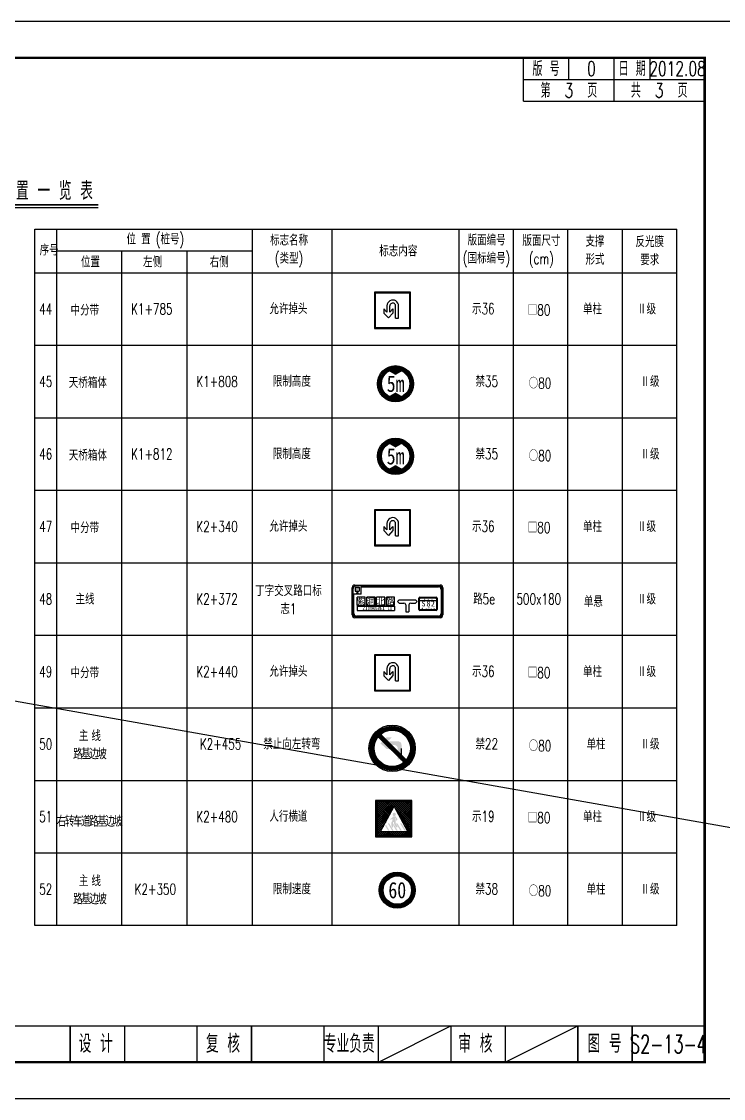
# Model space of a CAD drawing. Extents: x 9922 to 15217, y 1175 to 2938.
# Drawn here: x 14238.8 to 14432.4, y 2641.1 to 2938.1 of the extents above; entities that cross this region are included whole.
import ezdxf
from ezdxf.enums import TextEntityAlignment as Align

# ---------------------------------------------------------------- set-up
doc = ezdxf.new("R2010")
doc.units = 0
doc.header["$LTSCALE"] = 5
doc.layers.get('0').update_dxf_attribs({"linetype": 'CONTINUOUS'})
for name, color, linetype in [('2', 7, 'CONTINUOUS'), ('J-交通标志', 4, 'CONTINUOUS'), ('交通标志', 7, 'CONTINUOUS'), ('内框', 4, 'CONTINUOUS'), ('图框', 7, 'CONTINUOUS'), ('尺寸标注', 4, 'CONTINUOUS'), ('文字字符', 7, 'CONTINUOUS'), ('文字框', 8, 'CONTINUOUS'), ('文字表格', 7, 'CONTINUOUS'), ('标志', 4, 'CONTINUOUS'), ('标志牌', 7, 'CONTINUOUS'), ('汉字', 7, 'CONTINUOUS'), ('表格线', 7, 'CONTINUOUS')]:
    doc.layers.add(name, color=color, linetype=linetype)
doc.styles.add('ht', font='SIMHEI.TTF', dxfattribs={"width": 0.4})
doc.styles.get("Standard").update_dxf_attribs({"font": 'simplex1.shx', "width": 0.7, "bigfont": 'hztxt.shx'})
doc.styles.add('黑体', font='SIMHEI.TTF')

# ---------------------------------------------------------------- blocks, each defined once
blk = doc.blocks.new('diaotou')
at = {"layer": '文字字符'}
for p, q in [((-6.101562972147349, 24.90228167977193), (-6.101562972147349, 17.82942264034591)), ((-2.883151917896157, 17.87007201178039), (-2.883020566384857, 24.73968419403582)), ((3.457640832747074, 11.20370070532681), (3.457640832747074, 25.02422381270617)), ((6.711840400606434, 11.20370070532681), (6.711840400606434, 24.94293105120596)), ((-9.396435579184526, 21.40650153149227), (-9.396435579184526, 16.85385567003368)), ((-9.396435579184526, 21.40650153149227), (-6.101562972147349, 17.82942264034591)), ((-4.385568606024663, 11.56953308549828), (-9.396435579184526, 16.85385567003368)), ((0.4068361635759175, 16.89450504146771), (-4.385568606024663, 11.56953308549828)), ((-2.883151917896157, 17.87007201178039), (0.4068361635759175, 21.3658521600596)), ((0.4068361635759175, 21.3658521600596), (0.4068361635759175, 16.89450504146771)), ((3.457640832747074, 11.20370070532681), (6.711840400606434, 11.20370070532681))]:
    blk.add_line(p, q, dxfattribs=at)
for points in [[(19.99906267695451, 0), (19.99906267695451, 39.99812535390538), (-19.99906267694996, 39.99812535390538), (-19.99906267695451, 0)], [(18.97822048214357, 1.020842194810484), (18.97822048214357, 38.97728315909444), (-18.97822048213811, 38.97728315909444), (-18.97822048214357, 1.020842194810484)]]:
    blk.add_lwpolyline(points, close=True, dxfattribs=at)
for centre, radius, start, end in [((0.3055199071354764, 24.80244759557445), 6.407860631003816, 358.7437688651758, 179.1072990752227), ((0.2969057422292281, 24.66812610764009), 3.180731344825718, 353.571994391551, 178.7108869535317)]:
    blk.add_arc(centre, radius, start, end, dxfattribs=at)
blk = doc.blocks.new('shi19')
at = {"layer": '交通标志', "linetype": 'Continuous'}
h = blk.add_hatch(dxfattribs=at)
h.set_pattern_fill('ANSI37', color=256, scale=0.5, style=0)
h.set_pattern_definition([(45, (-464.1133328384785, -103.8755469416377), (-1.122532015133644, 1.122532015133644), []), (135, (-464.1133328384785, -103.8755469416377), (-1.122532015133644, -1.122532015133644), [])])
h.paths.add_polyline_path([(18.97822048214357, 38.97728315909467), (-18.97822048213857, 38.97728315909467), (-18.97822048214312, 1.020842194810484), (18.97822048214357, 1.020842194810484)])
h.paths.add_polyline_path([(15.71383639329088, 5.766368364998926), (-14.54242162388982, 5.766368364998926), (0.5857073847028015, 33.80975351966072)], flags=16)
at = {"layer": '交通标志'}
h = blk.add_hatch(color=256, dxfattribs=at)
h.paths.add_polyline_path([(1.836160501565246, 20.58847870483419, -0.4929227476637501), (1.970290873061458, 20.72228760606663), (2.076939894310271, 20.70815568318653), (2.565357937280169, 19.65339855968773, -0.1007238254279254), (2.620330432586343, 19.4216393705567), (2.650627326235735, 18.47878398035505, 0.1621942034199534), (2.729085324383959, 18.2662980491416), (2.917776557093475, 18.03070313103467, 0.2611518920554956), (3.242580254878703, 17.89923486465091), (3.438166909673782, 17.9240673532961, 0.35844712940653), (3.75052865860016, 18.25525882577881), (3.854769752700122, 19.79067400703184, 0.1784310688526201), (3.738487268062272, 20.18704883763553), (2.019416219258346, 22.50316504891566, 0.1303412639691616), (1.398851494511746, 22.82442671915737, -0.1474758329713976), (-0.2449055131301066, 22.7158494045741), (-1.005172878271878, 22.14060206110503, 0.1588489739255415), (-1.259309431122347, 21.87153053280258), (-1.819096085305318, 20.93264045835826, -0.1462839377959379), (-2.171938827732447, 20.60874323338362), (-3.633570590722229, 19.89882409858114, 0.3964178702814232), (-3.866537863552367, 19.28699716020742), (-3.833565949894364, 19.20701330296993, 0.3898489240704199), (-3.393973236076363, 19.00202382668726), (-1.518296157605619, 19.59688344368328, -0.5300803261006457), (-1.363058288668526, 19.47446749865799), (-1.520033350949234, 17.29129642582734), (-2.448077846672277, 16.15362310387877, 0.1795943290689394), (-2.582305130872101, 15.76029078523948), (-2.445591681188034, 11.11301811325507, 0.2405856666618067), (-1.87969461451712, 10.20551501979776), (-1.447840810921662, 10.16087599677053, 0.280271727344787), (-0.9266248319381702, 11.02374006725108), (-0.9828879812566811, 15.35987785855946, -0.2217645267545478), (-0.7773982108642485, 15.82108423645764), (-0.2336614915052451, 16.29336565716017, -0.6223048171974646), (0.1614403888488596, 16.12718822703732), (0.2178513996623224, 15.17775841386697, 0.1080223328076682), (3.096637760671911, 10.26803993859335, 0.6574011639271888), (4.18131077529506, 11.30651557454826), (2.32831318465287, 14.55735705358961), (1.966744950212615, 15.59583268953907), (2.116227892622192, 18.38468563441006, 0.03699299083988415), (2.111342444553429, 18.47279730840205)])
h.paths.add_polyline_path([(2.378527601272253, 24.76162825737788, 1), (-1.321315143964057, 24.76162825737788, 1)])
h.paths.add_polyline_path([(-5.007378462159977, 14.85796889627704), (-6.575757193841127, 14.85796889627704), (-1.871749774793898, 6.962154756787413), (-0.3033710431127474, 6.962154756787413)])
h.paths.add_polyline_path([(-8.666099587247118, 13.50086014377598), (-9.409385831457257, 12.11591825304708), (-6.338981526834687, 6.962154756787413), (-4.770602795148989, 6.962154756787413)])
h.paths.add_polyline_path([(-0.2949419936021513, 14.64194068297343), (-0.4028103783593906, 12.19976715933285), (2.701842291960929, 6.962154756787413), (4.270221023644353, 6.962154756787413)])
h.paths.add_polyline_path([(4.033438318497247, 14.85796889627659), (2.465059586811549, 14.85796889627704), (7.169067005858778, 6.962154756787413), (8.737445737544476, 6.962154756787413)])
h.paths.add_polyline_path([(8.607044461521582, 14.85796889627704), (7.038665729840432, 14.85796889627704), (11.74267314888584, 6.962154756787413), (13.31105188057154, 6.962154756787413)])
for p, q in [((-14.54242162388982, 5.766368364998925), (0.5857073847028005, 33.80975351966072)), ((15.71383639329088, 5.766368364998925), (0.5857073847028005, 33.80975351966072)), ((-14.54242162388982, 5.766368364998925), (15.71383639329088, 5.766368364998925))]:
    blk.add_line(p, q, dxfattribs=at)
for points in [[(19.99906267695405, 0), (19.99906267695405, 39.99812535390561), (-19.99906267694951, 39.99812535390538), (-19.99906267695405, 0)], [(18.97822048214357, 1.020842194810484), (18.97822048214357, 38.97728315909467), (-18.97822048213857, 38.97728315909467), (-18.97822048214312, 1.020842194810484)]]:
    blk.add_lwpolyline(points, close=True, dxfattribs=at)
blk = doc.blocks.new('xiansu')
at = {"layer": '2'}
h = blk.add_hatch(dxfattribs=at)
h.set_pattern_fill('SACNCR', color=0, scale=0.3165740969017776, angle=90, style=0)
h.set_pattern_definition([(135, (-762.3263884412981, -484.6773739296464), (-0.5330468384013991, -0.533046838401399), []), (135, (-762.3263884412981, -484.1443264652835), (-0.5330468384013991, -0.533046838401399), [0, -0.753842068247358])])
h.paths.add_polyline_path([(4182.541192484035, 712.10567746785, 1), (4220.370288563022, 712.10567746785, 1)])
h.paths.add_polyline_path([(4217.114236224997, 712.10567746785, -1), (4185.797244822062, 712.10567746785, -1)], flags=16)
at = {"layer": 'J-交通标志', "color": 0}
blk.add_circle((4201.356715766041, 712.0554861697174), 19.99989881883577, dxfattribs=at)
at = {"layer": '内框', "color": 0}
for radius in [18.91454803949361, 15.65849570146714]:
    blk.add_circle((4201.455740523529, 712.10567746785), radius, dxfattribs=at)
at = {"layer": '标志', "color": 0, "linetype": 'Continuous', "style": '黑体', "width": 0.8}
blk.add_text('60', height=18, dxfattribs=at).set_placement((4201.455740523529, 712.10567746785), align=Align.MIDDLE_CENTER)
blk = doc.blocks.new('xiangao1')
at = {"layer": '2'}
h = blk.add_hatch(dxfattribs=at)
h.set_pattern_fill('SACNCR', scale=0.0791435242254444, angle=90, style=0)
h.set_pattern_definition([(135, (2317.584698442243, -360.0879391594059), (-0.1332617096003498, -0.1332617096003497), []), (135, (2317.584698442243, -359.9546772933152), (-0.1332617096003498, -0.1332617096003497), [0, -0.1884605170618395])])
h.paths.add_polyline_path([(3553.801593673576, -60.8921763100318, 1), (3563.258867693323, -60.8921763100318, 1)])
h.paths.add_polyline_path([(3562.444854608817, -60.8921763100318, -1), (3554.615606758083, -60.8921763100318, -1)], flags=16)
at = {"layer": '标志', "linetype": 'Continuous'}
h = blk.add_hatch(color=7, dxfattribs=at)
edge = h.paths.add_edge_path()
edge.add_line((3558.505474494078, -58.47763066485902), (3556.696849184053, -57.43342035525257))
edge.add_arc((3558.53023068345, -60.89217631003118), 3.914623925366156, 62.501910019587, 117.92670436806691, ccw=False)
edge.add_line((3560.337687097813, -57.41980222488024), (3558.505474494078, -58.47763066485902))
h = blk.add_hatch(color=7, dxfattribs=at)
edge = h.paths.add_edge_path()
edge.add_line((3558.505474494078, -63.30672195520464), (3560.337687097813, -64.36455039518347))
edge.add_arc((3558.53023068345, -60.89217631003152), 3.914623925366981, 242.0732956319357, 297.4980899804042, ccw=False)
edge.add_line((3556.696849184052, -64.35093226481104), (3558.505474494078, -63.30672195520464))
at = {"layer": 'J-交通标志', "color": 7}
blk.add_circle((3558.505474494078, -60.90472413456496), 4.999974704708942, dxfattribs=at)
at = {"layer": '内框', "color": 7}
for radius in [4.728637009873403, 3.914623925366785]:
    blk.add_circle((3558.53023068345, -60.8921763100318), radius, dxfattribs=at)
at = {"layer": '尺寸标注', "color": 7, "linetype": 'Continuous'}
for centre, radius, start, end in [((3558.53023068345, -60.89217631003118), 3.914623925366156, 62.50191001960403, 117.9267043680608), ((3558.53023068345, -60.89217631003152), 3.914623925366981, 242.0732956319407, 297.4980899803952)]:
    blk.add_arc(centre, radius, start, end, dxfattribs=at)
at = {"layer": '标志', "color": 7, "linetype": 'Continuous', "style": '黑体', "width": 0.8}
blk.add_text('5m', height=4.5, dxfattribs=at).set_placement((3558.53023068345, -60.8921763100318), align=Align.MIDDLE_CENTER)
blk = doc.blocks.new('005')
at = {"layer": '交通标志', "linetype": 'Continuous'}
for p, q in [((9869.122944253804, 1117.185543114331), (9963.122944253806, 1117.185543114331)), ((9866.122944253806, 1084.185543114332), (9866.122944253804, 1114.185543114331)), ((9867.022944253804, 1085.085543114331), (9867.022944253804, 1113.285543114332)), ((9876.022944253804, 1107.285543114333), (9867.922944253805, 1107.285543114333)), ((9867.922944253805, 1085.985543114332), (9867.922944253805, 1107.285543114333)), ((9962.222944253806, 1116.285543114332), (9870.022944253804, 1116.285543114332)), ((9871.737230222225, 1110.088497739512), (9870.723337477342, 1107.507642350208)), ((9870.723337477342, 1107.507642350208), (9871.737230222225, 1108.003584560563)), ((9871.737230222225, 1110.088497739512), (9872.751122967107, 1107.507642350208)), ((9871.737230222225, 1108.003584560563), (9872.751122967107, 1107.507642350208)), ((9876.022944253804, 1115.385543114331), (9961.322944253807, 1115.385543114331)), ((9876.022944253804, 1107.285543114333), (9876.022944253804, 1115.385543114331)), ((9964.322944253807, 1112.385543114331), (9964.322944253805, 1085.985543114331)), ((9965.222944253806, 1113.285543114332), (9965.222944253806, 1085.085543114331)), ((9966.122944253806, 1114.185543114331), (9966.122944253808, 1084.185543114331)), ((9917.922944253805, 1100.985543114331), (9916.122944253806, 1099.185543114331)), ((9917.922944253805, 1097.385543114331), (9916.122944253806, 1099.185543114331)), ((9917.922944253805, 1097.385543114331), (9923.122944253804, 1097.385543114331)), ((9925.122944253804, 1095.385543114332), (9925.122944253806, 1087.485543114331)), ((9928.722944253806, 1095.385543114332), (9928.722944253806, 1087.485543114332)), ((9928.722944253806, 1095.385543114332), (9928.722944253806, 1087.485543114332)), ((9930.722944253808, 1097.385543114332), (9935.922944253809, 1097.385543114332)), ((9935.922944253807, 1100.98554311433), (9937.722944253808, 1099.18554311433)), ((9935.922944253807, 1097.38554311433), (9937.722944253808, 1099.18554311433)), ((9939.822944253807, 1090.085543114332), (9939.822944253807, 1102.685543114331)), ((9940.422944253807, 1090.685543114331), (9940.422944253807, 1102.085543114332)), ((9940.422944253805, 1100.085543114331), (9959.222944253806, 1100.085543114332)), ((9940.822944253807, 1103.685543114331), (9958.822944253807, 1103.685543114331)), ((9941.422944253807, 1103.085543114331), (9958.222944253806, 1103.085543114332)), ((9959.222944253806, 1102.085543114332), (9959.222944253806, 1090.685543114331)), ((9959.822944253807, 1102.685543114331), (9959.822944253807, 1090.085543114332)), ((9963.122944253808, 1081.185543114331), (9869.122944253806, 1081.185543114332)), ((9962.222944253806, 1082.085543114331), (9870.022944253804, 1082.085543114331)), ((9961.322944253805, 1082.985543114331), (9870.922944253805, 1082.985543114333)), ((9925.122944253806, 1087.485543114331), (9928.722944253806, 1087.485543114332)), ((9958.822944253807, 1089.085543114332), (9940.822944253807, 1089.085543114332)), ((9958.222944253806, 1089.685543114332), (9941.422944253807, 1089.685543114331))]:
    blk.add_line(p, q, dxfattribs=at)
for centre, radius, start, end in [((9869.122944253804, 1114.185543114331), 3, 90, 180), ((9963.122944253806, 1114.185543114331), 3, 0, 90), ((9870.022944253804, 1113.285543114332), 3, 90, 180), ((9961.322944253807, 1112.385543114331), 3, 0, 90), ((9962.222944253806, 1113.285543114332), 3, 0, 90), ((9940.822944253807, 1102.685543114331), 1, 90, 180), ((9941.422944253807, 1102.085543114332), 1, 90, 180), ((9958.222944253806, 1102.085543114332), 1, 0, 90), ((9958.822944253807, 1102.685543114331), 1, 0, 90), ((9869.122944253806, 1084.185543114332), 3, 180, 270), ((9870.022944253804, 1085.085543114331), 3, 180, 270), ((9870.922944253805, 1085.985543114332), 3, 180, 270), ((9940.822944253807, 1090.085543114332), 1, 180, 270), ((9941.422944253807, 1090.685543114331), 1, 180, 270), ((9958.222944253806, 1090.685543114331), 1, 270, 0), ((9958.822944253807, 1090.085543114332), 1, 270, 0), ((9961.322944253805, 1085.985543114332), 3, 270, 0), ((9962.222944253806, 1085.085543114331), 3, 270, 0), ((9963.122944253808, 1084.185543114332), 3, 270, 0)]:
    blk.add_arc(centre, radius, start, end, dxfattribs=at)
at = {"layer": '图框', "linetype": 'Continuous'}
blk.add_line((9917.922944253805, 1100.985543114331), (9935.922944253807, 1100.98554311433), dxfattribs=at)
for centre, start, end in [((9923.122944253804, 1095.385543114331), 1.302755197527456e-11, 90), ((9930.722944253808, 1095.385543114332), 90, 180)]:
    blk.add_arc(centre, 2, start, end, dxfattribs=at)
at = {"layer": '文字框', "linetype": 'Continuous'}
for p, q in [((9869.487230222225, 1115.011612350964), (9869.487230222225, 1110.511612350964)), ((9869.487230222225, 1115.011612350964), (9873.987230222225, 1115.011612350964)), ((9869.487230222225, 1110.511612350964), (9873.987230222225, 1110.511612350964)), ((9873.987230222225, 1115.011612350964), (9873.987230222225, 1110.511612350964)), ((9871.522944253804, 1094.685543114331), (9871.522944253804, 1103.685543114331)), ((9880.522944253804, 1103.685543114331), (9871.522944253804, 1103.685543114331)), ((9880.522944253804, 1094.685543114331), (9871.522944253804, 1094.685543114331)), ((9871.522944253804, 1093.785543114331), (9871.522944253804, 1089.285543114331)), ((9871.522944253804, 1093.785543114331), (9912.922944253802, 1093.785543114331)), ((9880.522944253804, 1094.685543114331), (9880.522944253804, 1103.685543114331)), ((9882.322944253803, 1094.685543114331), (9882.322944253803, 1103.685543114331)), ((9891.322944253803, 1103.685543114331), (9882.322944253803, 1103.685543114331)), ((9891.322944253803, 1094.685543114331), (9882.322944253803, 1094.685543114331)), ((9891.322944253803, 1094.685543114331), (9891.322944253803, 1103.685543114331)), ((9902.122944253804, 1103.685543114331), (9893.122944253804, 1103.685543114331)), ((9893.122944253804, 1094.685543114331), (9893.122944253804, 1103.685543114331)), ((9902.122944253804, 1094.685543114331), (9893.122944253804, 1094.68554311433)), ((9902.122944253804, 1094.685543114331), (9902.122944253804, 1103.685543114331)), ((9912.922944253805, 1103.685543114329), (9903.922944253805, 1103.685543114331)), ((9903.922944253805, 1094.685543114331), (9903.922944253805, 1103.685543114331)), ((9912.922944253805, 1094.68554311433), (9903.922944253805, 1094.685543114331)), ((9912.922944253805, 1094.685543114331), (9912.922944253805, 1103.685543114331)), ((9912.922944253802, 1093.785543114331), (9912.922944253802, 1089.285543114331)), ((9871.522944253804, 1089.285543114331), (9912.922944253802, 1089.285543114332))]:
    blk.add_line(p, q, dxfattribs=at)
at = {"layer": '汉字', "linetype": 'Continuous', "style": 'ht'}
for s, height, p in [('北', 3.4, (9869.239204862797, 1111.018347004937)), ('紫', 6.6, (9871.246701674161, 1095.801191762836)), ('ZIDONGBEI LU', 3.5, (9877.584334910864, 1089.786247766679)), ('洞', 6.6, (9882.04670167416, 1095.801191762836)), ('北', 6.6, (9892.84670167416, 1095.801191762836)), ('路', 6.6, (9903.64670167416, 1095.801191762836)), ('S', 6, (9942.617451501168, 1093.641003441164)), ('粤', 1.4, (9945.120171616958, 1100.64492760591)), ('8', 6, (9948.032156204883, 1093.551555601065)), ('高', 1.4, (9949.070330248303, 1100.726134062565)), ('速', 1.4, (9952.969206602624, 1100.704761775036)), ('2', 6, (9952.900122873507, 1093.551555601065)), ('佛', 1.4, (9942.27968326387, 1090.601723707965)), ('山', 1.4, (9944.665296050449, 1090.601723707965)), ('一', 1.4, (9947.049548011602, 1090.601723707965)), ('环', 1.4, (9949.712340095635, 1090.601723707965)), ('高', 1.4, (9952.426953882989, 1090.601723707965)), ('速', 1.4, (9955.169519760138, 1090.601723707965))]:
    blk.add_text(s, height=height, dxfattribs=at).set_placement(p)
blk = doc.blocks.new('jinzuozhuan')
at = {"layer": '2'}
h = blk.add_hatch(dxfattribs=at)
h.set_pattern_fill('SACNCR', scale=0.3165740969017776, angle=90, style=0)
h.set_pattern_definition([(135, (9762.044347690076, 304.7365978498399), (-0.5330468384013991, -0.533046838401399), []), (135, (9762.044347690076, 305.2696453142028), (-0.5330468384013991, -0.533046838401399), [0, -0.753842068247358])])
h.paths.add_polyline_path([(14706.91192861541, 1501.519649247336, 1), (14744.7410246944, 1501.519649247336, 1)])
h.paths.add_polyline_path([(14741.48497235637, 1501.519649247336, -1), (14710.16798095343, 1501.519649247336, -1)], flags=16)
h = blk.add_hatch(dxfattribs=at)
h.set_pattern_fill('SACNCR', scale=9, angle=90, style=0)
h.set_pattern_definition([(135, (12282.46444892947, 161.3888368298569), (-0.5966213466261495, -0.5966213466261494), []), (135, (12282.46444892947, 161.9854581788569), (-0.5966213466261495, -0.5966213466261494), [0, -0.84375])])
h.paths.add_polyline_path([(14737.90844545209, 1491.55900079371), (14715.86582820128, 1513.601618044522), (14713.74450785772, 1511.480297700962), (14735.78712510853, 1489.437680450151)])
at = {"layer": '2', "linetype": 'Continuous'}
h = blk.add_hatch(color=7, dxfattribs=at)
edge = h.paths.add_edge_path()
edge.add_arc((14730.83963303606, 1504.547888975882), 3, 0, 90)
edge.add_line((14730.83963303606, 1507.547888975882), (14728.94841493573, 1507.547888975882))
edge.add_line((14728.94841493573, 1507.547888975882), (14721.8755558963, 1507.547888975882))
edge.add_line((14721.8755558963, 1507.547888975882), (14725.45263478745, 1510.842761582919))
edge.add_line((14725.45263478745, 1510.842761582919), (14720.89998892599, 1510.842761582919))
edge.add_line((14720.89998892599, 1510.842761582919), (14715.61549951891, 1505.831876367589))
edge.add_line((14715.61549951891, 1505.831876367589), (14720.94063829742, 1501.039489840157))
edge.add_line((14720.94063829742, 1501.039489840157), (14725.41198541602, 1501.039489840157))
edge.add_line((14725.41198541602, 1501.039489840157), (14721.91620526774, 1504.32947792163))
edge.add_line((14721.91620526774, 1504.32947792163), (14727.58549083017, 1504.329369521156))
edge.add_arc((14727.5854334682, 1501.329369521705), 2.99999999999974, -4.376943252282217e-12, 89.99890446695002, ccw=False)
edge.add_line((14730.5854334682, 1501.329369521705), (14730.5854334682, 1492.085213409081))
edge.add_line((14730.5854334682, 1492.085213409081), (14733.83963303606, 1492.085213409081))
edge.add_line((14733.83963303606, 1492.085213409081), (14733.83963303606, 1504.547888975882))
at = {"layer": 'J-交通标志', "color": 7}
blk.add_circle((14725.72745189741, 1501.469457949204), 19.99989881883577, dxfattribs=at)
at = {"layer": '内框', "color": 7}
for p, q in [((14721.91620526774, 1504.32947792163), (14725.41198541602, 1501.039489840157)), ((14733.83963303606, 1492.085213409081), (14733.83963303606, 1501.426618018409))]:
    blk.add_line(p, q, dxfattribs=at)
for radius in [18.91454803949361, 15.65849570146714]:
    blk.add_circle((14725.8264766549, 1501.519649247336), radius, dxfattribs=at)
at = {"layer": '尺寸标注', "color": 7, "linetype": 'Continuous'}
for p, q in [((14737.90844545209, 1491.55900079371), (14715.86582820128, 1513.601618044522)), ((14735.78712510853, 1489.437680450151), (14713.74450785772, 1511.480297700962))]:
    blk.add_line(p, q, dxfattribs=at)
blk = doc.blocks.new('series')
at = {"width": 0.75}
for tag, height, p in [('页码', 4, (-35.00000019351683, -18.99999978748997)), ('图名', 5, (-220.0000000007553, -281.9999998736282)), ('图号', 5, (-20.00000000087118, -281.9999997322674))]:
    blk.add_attdef(tag, text='', height=height, dxfattribs=at).set_placement(p, align=Align.MIDDLE_CENTER)
blk = doc.blocks.new('123')
at = {"layer": '图框'}
blk.add_lwpolyline([(10930.15521154882, 1893.643909131336), (10930.15521154882, 2190.643909131336), (10510.15521154882, 2190.643909131336), (10510.15521154882, 1893.643909131336)], close=True, dxfattribs=at)

msp = doc.modelspace()

# ---------------------------------------------------------------- linework, layer by layer
at = {"layer": '2', "linetype": 'Continuous'}
msp.add_line((13177.19127270127, 2938.109590496886), (14857.19127270127, 2641.109590496886), dxfattribs=at)
at = {"layer": '图框'}
for p, q in [((14377.1912725056, 2916.109590713002), (14377.1912725056, 2928.109590734404)), ((14389.6912725056, 2922.109590705792), (14389.6912725056, 2928.109590698579)), ((14402.1912725056, 2922.109590705792), (14402.1912725056, 2928.109590698579)), ((14412.1912725056, 2922.109590705792), (14412.1912725056, 2928.109590698579)), ((14377.1912725056, 2922.109590705791), (14427.19127250992, 2922.109590705791)), ((14402.1912725056, 2916.109590713003), (14402.1912725056, 2922.109590705792)), ((14377.1912725056, 2916.109590713002), (14427.19127250992, 2916.109590713002)), ((14372.19127270721, 2651.109590731066), (14392.1912727, 2661.109590745687))]:
    msp.add_line(p, q, dxfattribs=at)
at = {"layer": '图框', "linetype": 'Continuous'}
msp.add_line((14337.19127270721, 2651.109590705846), (14357.1912727, 2661.109590720447), dxfattribs=at)
at = {"layer": '图框'}
for points, const_width in [([(14427.19127250151, 2928.109590770462), (14047.19127250174, 2928.10959049642), (14047.19127270127, 2651.109590496886), (14427.19127270081, 2651.109590770696), (14427.19127250127, 2928.109590770229)], 0.7), ([(14047.19127269406, 2661.109590496886), (14427.19127269382, 2661.109590770929)], 0.4), ([(14252.19127270721, 2651.109590652209), (14252.1912727, 2661.109590644724)], 0.4), ([(14267.19127270721, 2651.109590662521), (14267.1912727, 2661.109590655542)], 0.4), ([(14287.19127270721, 2651.109590675503), (14287.1912727, 2661.109590669966)], 0.4), ([(14302.19127270721, 2651.10959068632), (14302.1912727, 2661.109590680783)], 0.4), ([(14322.19127270721, 2651.109590699846), (14322.1912727, 2661.109590695206)], 0.4), ([(14322.19127270721, 2651.109590699846), (14322.1912727, 2661.109590695206)], 0.4), ([(14337.19127270721, 2651.109590710118), (14337.1912727, 2661.109590706023)], 0.4), ([(14357.19127270721, 2651.109590723099), (14357.1912727, 2661.109590720447)], 0.4), ([(14372.19127270721, 2651.1095907345), (14372.1912727, 2661.109590731265)], 0.4), ([(14392.19127270721, 2651.109590747483), (14392.1912727, 2661.109590745687)], 0.4), ([(14407.19127270721, 2651.109590758309), (14407.1912727, 2661.109590756505)], 0.4)]:
    msp.add_lwpolyline(points, dxfattribs=dict(at, const_width=const_width))
at = {"layer": '尺寸标注', "color": 7, "linetype": 'Continuous'}
msp.add_line((14219.02369131735, 2886.83815590692), (14259.94057525622, 2886.83815590692), dxfattribs=at)
at = {"layer": '尺寸标注', "color": 7, "linetype": 'Continuous', "const_width": 0.4}
msp.add_lwpolyline([(14219.02369131735, 2887.558155906921), (14259.94057525622, 2887.558155906921)], dxfattribs=at)
at = {"layer": '文字表格', "linetype": 'Continuous'}
for p, q in [((14248.47592050414, 2688.83815590692), (14248.47592050414, 2880.83815590692)), ((14302.47592050414, 2688.83815590692), (14302.47592050414, 2880.83815590692)), ((14324.47592050414, 2688.83815590692), (14324.47592050414, 2880.83815590692)), ((14359.47592050414, 2688.83815590692), (14359.47592050414, 2880.83815590692)), ((14374.47592050414, 2688.83815590692), (14374.47592050414, 2880.83815590692)), ((14389.47592050414, 2688.83815590692), (14389.47592050414, 2880.83815590692)), ((14404.47592050414, 2688.83815590692), (14404.47592050414, 2880.83815590692)), ((14248.47592050414, 2874.83815590692), (14302.47592050414, 2874.83815590692)), ((14266.47592050414, 2688.83815590692), (14266.47592050414, 2874.83815590692)), ((14284.47592050414, 2688.83815590692), (14284.47592050414, 2874.83815590692)), ((14242.47592050414, 2868.83815590692), (14419.47592050414, 2868.83815590692)), ((14242.47592050414, 2848.83815590692), (14419.47592050414, 2848.83815590692)), ((14242.47592050414, 2828.83815590692), (14419.47592050414, 2828.83815590692))]:
    msp.add_line(p, q, dxfattribs=at)
at = {"layer": '表格线', "color": 1, "linetype": 'Continuous'}
for p, q in [((14242.47592050414, 2880.83815590692), (14419.47592050414, 2880.83815590692)), ((14242.47592050414, 2688.83815590692), (14242.47592050414, 2880.83815590692)), ((14419.47592050414, 2688.83815590692), (14419.47592050414, 2880.83815590692)), ((14419.47592050414, 2688.83815590692), (14242.47592050414, 2688.83815590692))]:
    msp.add_line(p, q, dxfattribs=at)
at = {"layer": '表格线', "linetype": 'Continuous'}
for p, q in [((14242.47592050414, 2808.83815590692), (14419.47592050414, 2808.83815590692)), ((14242.47592050414, 2788.83815590692), (14419.47592050414, 2788.83815590692)), ((14242.47592050414, 2768.83815590692), (14419.47592050414, 2768.83815590692)), ((14242.47592050414, 2748.83815590692), (14419.47592050414, 2748.83815590692)), ((14242.47592050414, 2728.83815590692), (14419.47592050414, 2728.83815590692)), ((14242.47592050414, 2708.83815590692), (14419.47592050414, 2708.83815590692))]:
    msp.add_line(p, q, dxfattribs=at)

# ---------------------------------------------------------------- block references
at = {"layer": '2', "linetype": 'Continuous'}
msp.add_blockref('123', (3507.036061152454, 747.4656813655499), dxfattribs=at)
for name, p, xscale, yscale, zscale in [('005', (11863.43795205075, 2503.401840492346), 0.25, 0.25, 0.25), ('jinzuozhuan', (9628.742868354726, 2257.196970661164), 0.3200000000001637, 0.3199999999999363, 0.3200000000000001)]:
    msp.add_blockref(name, p, dxfattribs=dict(at, xscale=xscale, yscale=yscale, zscale=zscale))
at = {"layer": '交通标志', "linetype": 'Continuous', "xscale": 0.2500000000000119, "yscale": 0.2499999999133706, "zscale": 0.25, "rotation": 1.766244230682929e-05}
msp.add_blockref('shi19', (14341.43173769082, 2713.260798087173), dxfattribs=at)
at = {"layer": '图框'}
ref = msp.add_blockref('series', (14437.19127270127, 2938.109590496886), dxfattribs=at)
ref.add_attrib('页码', '第  3  页    共  3  页', dxfattribs={"layer": '0', "height": 4, "width": 0.7}).set_placement((14402.19127250776, 2919.109590709396), align=Align.MIDDLE_CENTER)
ref.add_attrib('图名', '标志设置一览表', dxfattribs={"layer": '0', "height": 5, "width": 0.7}).set_placement((14217.19127270052, 2656.109590623258), align=Align.MIDDLE_CENTER)
ref.add_attrib('图号', 'S2-13-4', dxfattribs={"layer": '0', "height": 5, "width": 0.65}).set_placement((14417.1912727004, 2656.109590764619), align=Align.MIDDLE_CENTER)
at = {"layer": '尺寸标注', "linetype": 'Continuous', "xscale": 0.25, "yscale": 0.25, "zscale": 0.25}
for p in [(14341.07742138582, 2853.491219808961), (14341.07742138582, 2793.491219808961), (14341.07742138582, 2753.491219808961)]:
    msp.add_blockref('diaotou', p, dxfattribs=at)
at = {"layer": '尺寸标注', "linetype": 'Continuous'}
for p in [(10783.40763448668, 2899.112398386714), (10783.40763448668, 2879.112398386714)]:
    msp.add_blockref('xiangao1', p, dxfattribs=at)
at = {"layer": '标志牌', "color": 0, "linetype": 'Continuous', "xscale": 0.25, "yscale": 0.25, "zscale": 0.25}
msp.add_blockref('xiansu', (13292.03818037433, 2520.541008375471), dxfattribs=at)

# ---------------------------------------------------------------- texts
at = {"layer": '图框', "width": 0.7}
for s, height, p in [('版 号', 4, (14383.4412725056, 2925.109590720098)), ('0', 4, (14395.9412725056, 2925.109590702185)), ('日 期', 4, (14407.1912725056, 2925.109590702185)), ('2012.08', 4, (14419.6912725056, 2925.109590702185)), ('设 计', 5, (14259.23593889875, 2656.204177103746)), ('复 核', 5, (14294.33075624439, 2656.204177127564)), ('专业负责', 5, (14329.18150114363, 2656.204177154272)), ('审 核', 5, (14363.95530617588, 2656.204177179491)), ('图 号', 5, (14399.57447545621, 2656.204177202446))]:
    msp.add_text(s, height=height, dxfattribs=at).set_placement(p, align=Align.MIDDLE_CENTER)
at = {"layer": '文字字符', "width": 0.7}
msp.add_text('标 志 设 置 一 览 表', height=5, dxfattribs=at).set_placement((14239.01448506255, 2888.917619211746), align=Align.CENTER)
at = {"layer": '文字表格', "linetype": 'Continuous', "width": 0.7}
msp.add_text('序号', height=3, dxfattribs=at).set_placement((14243.78086317135, 2873.59946139304))
at = {"layer": '文字表格', "linetype": 'Continuous', "char_height": 3, "attachment_point": 5}
for s, insert, width in [('位 置 (桩号)', (14275.64835200172, 2877.639536297418), 50.26502491257952), ('标志名称\\P(类型)', (14312.56259669243, 2874.83815590692), 19.17335237658062), ('版面编号\\P(国标编号)', (14367.04123769317, 2874.868357724071), 12.76291022556461), ('版面尺寸\\P(cm)', (14382.1608774629, 2874.729523156045), 20.06154185427931), ('支撑\\P形式', (14396.9289739104, 2875.02922010596), 11.97058530845106), ('反光膜\\P要求', (14412.03349658995, 2874.901954512969), 11.44493410411042), ('标志内容', (14342.6724180245, 2874.83815590692), 31.636044166391), ('位置', (14257.78800427227, 2871.83815590692), 13.49865158215971), ('左侧', (14274.90114050632, 2871.83815590692), 17.38318666520991), ('右侧', (14293.28432717153, 2871.83815590692), 17.38318666520991), ('44', (14245.44232743419, 2858.83815590692), 7.659922278709928), ('中分带', (14256.23778647182, 2858.513359934337), 19.17335237658062), ('K1+785', (14274.70986920934, 2858.83815590692), 19.17335237658062), ('允许掉头', (14312.37406478904, 2858.905972551773), 19.17335237658062), ('示36', (14366.12577432984, 2858.895797812153), 12.76291022556461), ('□80', (14381.50676820218, 2858.553047213658), 20.06154185427931), ('单柱', (14396.2512468075, 2858.838155906921), 11.97058530845106), ('Ⅱ级', (14411.14532022092, 2858.83815590692), 11.44493410411042), ('45', (14245.44232743419, 2838.83815590692), 7.659922278709928), ('天桥箱体', (14257.0649760581, 2838.513359934337), 19.17335237658062), ('K1+808', (14292.70986920934, 2838.83815590692), 19.17335237658062), ('限制高度', (14313.33170941644, 2838.905972551775), 19.17335237658062), ('禁35', (14367.08341895724, 2838.895797812155), 12.76291022556461), ('○80', (14381.76346072427, 2838.381114579477), 20.06154185427931), ('Ⅱ级', (14412.10296484832, 2838.83815590692), 11.44493410411042), ('46', (14245.44232743419, 2818.83815590692), 7.659922278709928), ('天桥箱体', (14257.0649760581, 2818.513359934337), 19.17335237658062), ('K1+812', (14274.70986920934, 2818.83815590692), 19.17335237658062), ('限制高度', (14313.33170941644, 2818.905972551775), 19.17335237658062), ('禁35', (14367.08341895724, 2818.895797812155), 12.76291022556461), ('○80', (14381.76346072427, 2818.381114579477), 20.06154185427931), ('Ⅱ级', (14412.10296484832, 2818.83815590692), 11.44493410411042), ('允许掉头', (14312.37406478904, 2798.905972551773), 19.17335237658062), ('47', (14245.44232743419, 2798.83815590692), 7.659922278709928), ('中分带', (14256.23778647182, 2798.513359934337), 19.17335237658062), ('K2+340', (14292.70986920934, 2798.838155906919), 19.17335237658062), ('示36', (14366.12577432984, 2798.895797812153), 12.76291022556461), ('□80', (14381.50676820218, 2798.553047213658), 20.06154185427931), ('单柱', (14396.2512468075, 2798.838155906921), 11.97058530845106), ('Ⅱ级', (14411.14532022092, 2798.83815590692), 11.44493410411042), ('48', (14245.44232743419, 2778.83815590692), 7.659922278709928), ('主线', (14256.28682612489, 2778.83815590692), 19.17335237658062), ('K2+372', (14292.70986920934, 2778.83815590692), 19.17335237658062), ('丁字交叉路口标志1', (14312.39128551976, 2778.645311162238), 19.17335237658062), ('路5e', (14366.33843302976, 2778.895797812153), 12.76291022556461), ('500x180', (14381.4354775525, 2778.838155906921), 20.06154185427931), ('单悬', (14396.48410267697, 2778.16923733878), 11.97058530845106), ('Ⅱ级', (14411.14532022092, 2778.83815590692), 11.44493410411042), ('49', (14245.44232743419, 2758.83815590692), 7.659922278709928), ('中分带', (14256.23778647182, 2758.513359934337), 19.17335237658062), ('K2+440', (14292.70986920934, 2758.83815590692), 19.17335237658062), ('允许掉头', (14312.37406478904, 2758.905972551773), 19.17335237658062), ('示36', (14366.12577432984, 2758.895797812153), 12.76291022556461), ('□80', (14381.50676820218, 2758.553047213658), 20.06154185427931), ('单柱', (14396.2512468075, 2758.838155906921), 11.97058530845106), ('Ⅱ级', (14411.14532022092, 2758.838155906921), 11.44493410411042), ('{\\T0.85;主 线\\P路基边坡}', (14257.4392646525, 2738.633069434155), 19.17335237658062), ('50', (14245.44232743419, 2738.83815590692), 7.659922278709928), ('K2+455', (14293.66751383674, 2738.838155906921), 19.17335237658062), ('禁止向左转弯', (14313.33170941644, 2738.905972551774), 19.17335237658062), ('禁22', (14367.08341895724, 2738.895797812153), 12.76291022556461), ('○80', (14381.76346072428, 2738.381114579476), 20.06154185427931), ('单柱', (14397.2088914349, 2738.838155906921), 11.97058530845106), ('Ⅱ级', (14412.10296484832, 2738.838155906921), 11.44493410411042), ('人行横道', (14312.37406478904, 2718.905972551774), 19.17335237658062), ('单柱', (14396.2512468075, 2718.838155906921), 11.97058530845106), ('Ⅱ级', (14411.14532022092, 2718.83815590692), 11.44493410411042), ('51', (14245.44232743419, 2718.83815590692), 7.659922278709928), ('{\\T0.85;右转车道路基边坡}', (14257.4179970253, 2717.553253452935), 19.17335237658062), ('K2+480', (14292.70986920934, 2718.838155906921), 19.17335237658062), ('示19', (14366.12577432984, 2718.895797812153), 12.76291022556461), ('□80', (14381.50676820218, 2718.553047213658), 20.06154185427931), ('{\\T0.85;主 线\\P路基边坡}', (14257.4392646525, 2698.633069434155), 19.17335237658062), ('52', (14245.44232743419, 2698.83815590692), 7.659922278709928), ('K2+350', (14275.66751383674, 2698.83815590692), 19.17335237658062), ('限制速度', (14313.33170941644, 2698.905972551774), 19.17335237658062), ('禁38', (14367.08341895724, 2698.895797812153), 12.76291022556461), ('○80', (14381.76346072427, 2698.381114579476), 20.06154185427931), ('单柱', (14397.2088914349, 2698.838155906921), 11.97058530845106), ('Ⅱ级', (14412.10296484832, 2698.83815590692), 11.44493410411042)]:
    msp.add_mtext(s, dxfattribs=dict(at, insert=insert, width=width))

doc.saveas('drawing.dxf')
